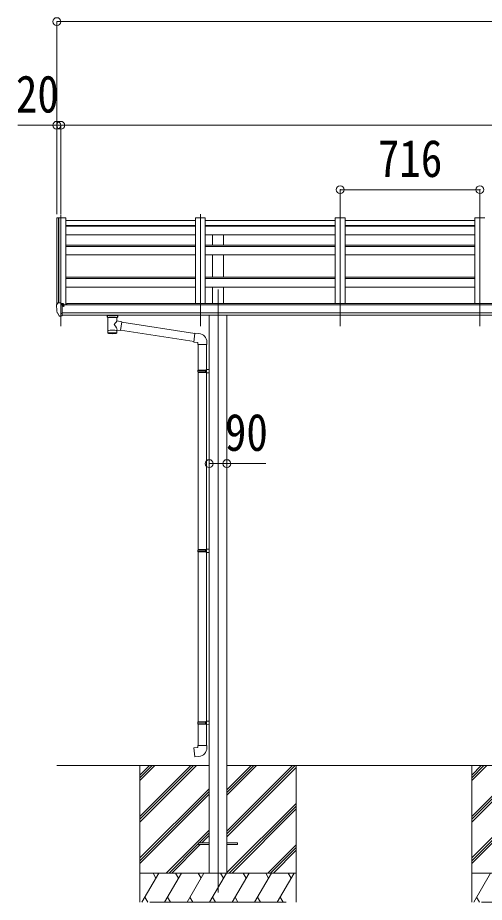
# Model space of a CAD drawing. Units: millimetres at full size, sheet at 1:40; some dimension numbers follow another scale. Extents: x -11181 to 11305, y -7804 to 7716.
# Drawn here: x -1520 to 871, y -3839 to 691 of the extents above; entities that cross this region are included whole.
import ezdxf
from ezdxf.enums import TextEntityAlignment as Align

# ---------------------------------------------------------------- set-up
doc = ezdxf.new("R2010")
doc.units = ezdxf.units.MM
doc.header["$LTSCALE"] = 40
doc.header["$PDMODE"] = 32
doc.header["$PDSIZE"] = 40
for name, color, linetype, lineweight in [('0-0_0', 7, 'Continuous', 9), ('0-1_本体', 4, 'Continuous', 9), ('0-2_部品', 7, 'Continuous', 9), ('0-8_PARTS2', 2, 'Continuous', 9), ('0-A_寸法', 6, 'Continuous', 9)]:
    doc.layers.add(name, color=color, linetype=linetype, lineweight=lineweight)
doc.styles.add('ＭＳ ゴシック', font='')
doc.styles.get('ＭＳ ゴシック').set_extended_font_data('MS Gothic')

msp = doc.modelspace()

# ---------------------------------------------------------------- linework, layer by layer
at = {"layer": '0-0_0'}
for p, q in [((-1319.35, -3139.43), (-538.55, -3139.43)), ((-893.35, -3139.43), (-893.35, -3839.43)), ((-893.35, -3400.16), (-632.62, -3139.43)), ((-893.35, -3414.3), (-618.47, -3139.43)), ((-893.35, -3428.44), (-604.33, -3139.43)), ((-893.35, -3216.31), (-816.46, -3139.43)), ((-893.35, -3202.17), (-830.61, -3139.43)), ((-893.35, -3188.02), (-844.75, -3139.43)), ((-448.15, -3139.43), (1161.45, -3139.43)), ((-448.15, -3475.45), (-112.12, -3139.43)), ((-448.15, -3489.6), (-97.97, -3139.43)), ((-448.15, -3291.61), (-295.96, -3139.43)), ((-448.15, -3277.47), (-310.11, -3139.43)), ((-448.15, -3263.32), (-324.25, -3139.43)), ((-448.15, -3503.74), (-93.35, -3148.94)), ((-93.35, -3139.43), (-93.35, -3839.43)), ((806.65, -3139.43), (806.65, -3839.43)), ((806.65, -3400.16), (1067.38, -3139.43)), ((806.65, -3414.3), (1081.53, -3139.43)), ((806.65, -3428.44), (1095.67, -3139.43)), ((806.65, -3216.31), (883.54, -3139.43)), ((806.65, -3202.17), (869.39, -3139.43)), ((806.65, -3188.02), (855.25, -3139.43)), ((-893.35, -3612.29), (-538.55, -3257.49)), ((806.65, -3612.29), (1161.45, -3257.49)), ((-893.35, -3626.43), (-538.55, -3271.63)), ((-893.35, -3640.57), (-538.55, -3285.77)), ((806.65, -3626.43), (1161.45, -3271.63)), ((806.65, -3640.57), (1161.45, -3285.77)), ((-448.15, -3687.59), (-93.35, -3332.79)), ((-435.84, -3689.43), (-93.35, -3346.93)), ((-421.7, -3689.43), (-93.35, -3361.07)), ((-758.35, -3689.43), (-538.55, -3469.62)), ((-589.7, -3534.92), (-538.55, -3483.76)), ((-575.56, -3534.92), (-538.55, -3497.9)), ((-744.21, -3689.43), (-593.35, -3538.56)), ((-730.07, -3689.43), (-584.56, -3543.92)), ((-237.85, -3689.43), (-93.35, -3544.92)), ((-223.71, -3689.43), (-93.35, -3559.06)), ((-209.57, -3689.43), (-93.35, -3573.2)), ((-93.35, -3689.43), (-893.35, -3689.43)), ((-883.06, -3839.43), (-796.45, -3689.43)), ((-811.45, -3715.41), (-826.45, -3689.43)), ((-767.59, -3839.43), (-680.98, -3689.43)), ((-695.98, -3715.41), (-710.99, -3689.43)), ((-652.12, -3839.43), (-565.51, -3689.43)), ((-580.51, -3715.41), (-595.52, -3689.43)), ((-536.65, -3839.43), (-450.04, -3689.43)), ((-465.04, -3715.41), (-480.05, -3689.43)), ((-421.18, -3839.43), (-334.57, -3689.43)), ((-349.57, -3715.41), (-364.57, -3689.43)), ((-305.71, -3839.43), (-219.1, -3689.43)), ((-249.1, -3689.43), (-234.1, -3715.41)), ((-190.24, -3839.43), (-103.63, -3689.43)), ((-133.63, -3689.43), (-118.63, -3715.41)), ((1606.65, -3689.43), (806.65, -3689.43)), ((816.94, -3839.43), (903.55, -3689.43)), ((-868.06, -3813.45), (-853.06, -3839.43)), ((-843.35, -3839.43), (-143.35, -3839.43)), ((-752.59, -3813.45), (-737.59, -3839.43)), ((-637.12, -3813.45), (-622.12, -3839.43)), ((-521.65, -3813.45), (-506.65, -3839.43)), ((-406.18, -3813.45), (-391.18, -3839.43)), ((-290.71, -3813.45), (-275.71, -3839.43)), ((-175.24, -3813.45), (-160.24, -3839.43)), ((831.94, -3813.45), (846.94, -3839.43)), ((856.65, -3839.43), (1556.65, -3839.43))]:
    msp.add_line(p, q, dxfattribs=at)
at = {"layer": '0-1_本体'}
for p, q in [((-1319.54, -335.52), (-1319.55, -776.58)), ((-1318.6, -334.64), (-1310.76, -334.23)), ((-1310.54, -334.31), (-1310.54, -770.03)), ((-1310.47, -334.42), (-1309.85, -336.04)), ((-1272.55, -334.22), (-1272.55, -779.84)), ((-1272.55, -347.22), (-608.55, -347.22)), ((-608.55, -334.22), (-608.55, -773.31)), ((-558.55, -334.22), (-608.55, -334.22)), ((-558.55, -334.22), (-558.55, -773.31)), ((-558.55, -347.22), (107.45, -347.22)), ((107.45, -334.22), (107.45, -773.31)), ((157.45, -334.22), (107.45, -334.22)), ((157.45, -334.22), (157.45, -773.31)), ((157.45, -347.22), (823.45, -347.22)), ((823.45, -334.22), (823.45, -773.31)), ((873.45, -334.22), (823.45, -334.22)), ((-1272.55, -373.89), (-608.55, -373.89)), ((-1272.55, -376.51), (-608.55, -376.51)), ((-558.55, -373.89), (107.45, -373.89)), ((-558.55, -376.51), (107.45, -376.51)), ((157.45, -373.89), (823.45, -373.89)), ((157.45, -376.51), (823.45, -376.51)), ((-1272.55, -421.25), (-608.55, -421.25)), ((-558.55, -421.25), (107.45, -421.25)), ((-521.05, -474.98), (-521.05, -421.25)), ((-466.05, -474.98), (-466.05, -421.25)), ((157.45, -421.25), (823.45, -421.25)), ((-1272.55, -474.9), (-608.55, -474.9)), ((-1272.55, -480.55), (-608.55, -480.55)), ((-558.55, -474.9), (107.45, -474.9)), ((-558.55, -480.55), (107.45, -480.55)), ((157.45, -474.9), (823.45, -474.9)), ((157.45, -480.55), (823.45, -480.55)), ((-1272.55, -524.54), (-608.55, -524.54)), ((-558.55, -524.54), (107.45, -524.54)), ((-521.05, -638.63), (-521.05, -524.54)), ((-466.05, -638.63), (-466.05, -524.54)), ((157.45, -524.54), (823.45, -524.54)), ((-1272.55, -638.53), (-608.55, -638.53)), ((-1272.55, -645.43), (-608.55, -645.43)), ((-558.55, -638.53), (107.45, -638.53)), ((-558.55, -645.43), (107.45, -645.43)), ((157.45, -638.53), (823.45, -638.53)), ((157.45, -645.43), (823.45, -645.43)), ((-1272.55, -688.98), (-608.55, -688.98)), ((-558.55, -688.98), (107.45, -688.98)), ((-521.05, -773.31), (-521.05, -688.98)), ((-466.05, -773.31), (-466.05, -688.98)), ((157.45, -688.98), (823.45, -688.98)), ((3705.95, -779.84), (-1293.04, -779.84)), ((-1267.55, -779.84), (-1267.55, -773.31)), ((3682.45, -773.31), (-1267.55, -773.31)), ((-1293.04, -821.44), (3705.95, -821.44)), ((3705.95, -833.29), (-1293.04, -833.21)), ((-538.75, -833.38), (-538.75, -3689.45)), ((-448.35, -833.38), (-448.35, -3689.45))]:
    msp.add_line(p, q, dxfattribs=at)
msp.add_lwpolyline([(-1309.85, -770.03), (-1309.85, -334.22), (-1272.55, -334.22)], dxfattribs=at)
msp.add_circle((-1285.57, -784.95), 3, dxfattribs=at)
for centre, radius, start, end in [((-1318.55, -335.64), 1, 93, 173.32986), ((-1310.75, -334.53), 0.301, 21.06327, 92.86679)]:
    msp.add_arc(centre, radius, start, end, dxfattribs=at)
at = {"layer": '0-2_部品', "color": 4}
for p, q in [((-608.35, -375.72), (-1274.35, -375.72)), ((107.65, -375.72), (-558.35, -375.72)), ((823.65, -375.72), (157.65, -375.72)), ((-593.35, -3534.93), (-593.35, -3543.93)), ((-593.35, -3534.93), (-538.35, -3534.93)), ((-593.35, -3543.93), (-538.35, -3543.93)), ((-448.35, -3534.93), (-393.35, -3534.93)), ((-448.35, -3543.93), (-393.35, -3543.93)), ((-393.35, -3534.93), (-393.35, -3543.93))]:
    msp.add_line(p, q, dxfattribs=at)
at = {"layer": '0-2_部品'}
for p, q in [((-1299.34, -838.53), (-1299.34, -770.03)), ((-1321.34, -779.4), (-1321.34, -780.03)), ((-1314.44, -770.6), (-1318.5, -776.41)), ((-1297.84, -770.95), (-1299.34, -770.95)), ((-1292.84, -779.77), (-1299.34, -779.37)), ((-1297.84, -770.95), (-1297.84, -777.12)), ((-1288.17, -772.45), (-1297.84, -771.73)), ((-1297.84, -774.72), (-1283.84, -774.78)), ((-1288.37, -784.95), (-1287.84, -784.95)), ((-1287.84, -784.95), (-1287.54, -784.95)), ((-1287.34, -774.76), (-1287.34, -772.86)), ((-1282.84, -775.88), (-1282.84, -779.84)), ((-1306.97, -836.72), (-1316.71, -821.34)), ((-1300.84, -838.44), (-1304.55, -838.21)), ((-1300.84, -838.44), (-1299.34, -838.53)), ((-1299.34, -836.34), (-1298.84, -836.34)), ((-1298.84, -836.34), (-1298.34, -835.34)), ((-1292.84, -835.34), (-1298.34, -835.34)), ((-1061.35, -840.39), (-1061.35, -833.22)), ((-1057.25, -844.89), (-1057.26, -925.18)), ((-1011.45, -862.46), (-1011.45, -844.88)), ((-1007.35, -840.39), (-1007.35, -833.22)), ((-986.22, -866.37), (-1011.45, -862.46)), ((-986.22, -866.37), (-993.24, -911.63)), ((-612.61, -926.31), (-986.52, -868.31)), ((-1011.43, -925.18), (-1011.45, -908.55)), ((-1011.45, -908.8), (-993.24, -911.63)), ((-616.28, -968.25), (-992.96, -909.81)), ((-591.62, -926.38), (-612.46, -924.55)), ((-596.55, -982.12), (-550.55, -982.12)), ((-594.55, -981.37), (-594.55, -1113.68)), ((-552.55, -981.37), (-552.55, -1111.12)), ((-550.55, -982.12), (-550.55, -971.2)), ((-596.55, -1115.68), (-595.55, -1113.68)), ((-596.55, -1115.68), (-552.55, -1115.68)), ((-596.55, -1115.68), (-596.55, -1123.68)), ((-596.55, -1123.68), (-552.55, -1123.68)), ((-596.55, -1123.68), (-595.55, -1125.68)), ((-595.55, -1113.68), (-552.55, -1113.68)), ((-595.55, -1125.68), (-552.55, -1125.68)), ((-594.55, -1125.68), (-594.55, -2033.43)), ((-557.02, -1115.68), (-557.45, -1113.68)), ((-554.55, -1111.18), (-538.55, -1110.71)), ((-554.55, -1113.18), (-554.55, -1111.18)), ((-554.55, -1113.18), (-552.55, -1113.18)), ((-554.55, -1128.18), (-554.55, -1126.18)), ((-554.55, -1128.18), (-538.55, -1128.65)), ((-552.55, -1128.24), (-552.55, -2030.87)), ((-538.55, -1110.71), (-538.55, -1128.65)), ((-596.55, -2035.43), (-595.55, -2033.43)), ((-596.55, -2035.43), (-552.55, -2035.43)), ((-596.55, -2035.43), (-596.55, -2043.43)), ((-595.55, -2033.43), (-552.55, -2033.43)), ((-557.02, -2035.43), (-557.45, -2033.43)), ((-554.55, -2030.93), (-538.55, -2030.45)), ((-554.55, -2032.93), (-554.55, -2030.93)), ((-554.55, -2032.93), (-552.55, -2032.93)), ((-538.55, -2030.45), (-538.55, -2048.4)), ((-596.55, -2043.43), (-552.55, -2043.43)), ((-596.55, -2043.43), (-595.55, -2045.43)), ((-595.55, -2045.43), (-552.55, -2045.43)), ((-594.55, -2045.43), (-594.55, -2915.03)), ((-554.55, -2047.93), (-554.55, -2045.93)), ((-554.55, -2047.93), (-538.55, -2048.4)), ((-552.55, -2047.98), (-552.55, -2912.47)), ((-596.55, -2917.03), (-595.55, -2915.03)), ((-596.55, -2917.03), (-552.55, -2917.03)), ((-596.55, -2917.03), (-596.55, -2925.03)), ((-596.55, -2925.03), (-552.55, -2925.03)), ((-596.55, -2925.03), (-595.55, -2927.03)), ((-595.55, -2915.03), (-552.55, -2915.03)), ((-595.55, -2927.03), (-552.55, -2927.03)), ((-594.55, -2927.03), (-594.55, -3037.03)), ((-557.02, -2917.03), (-557.45, -2915.03)), ((-554.55, -2912.53), (-538.55, -2912.05)), ((-554.55, -2914.53), (-554.55, -2912.53)), ((-554.55, -2914.53), (-552.55, -2914.53)), ((-554.55, -2929.53), (-554.55, -2927.53)), ((-554.55, -2929.53), (-538.55, -2930)), ((-552.55, -2929.58), (-552.55, -3037.03)), ((-538.55, -2912.05), (-538.55, -2930)), ((-596.55, -3037.03), (-550.55, -3037.03)), ((-596.55, -3047.03), (-596.55, -3037.03)), ((-550.55, -3037.03), (-550.55, -3047.94))]:
    msp.add_line(p, q, dxfattribs=at)
for points in [[(-1299.34, -770.03), (-1311.34, -770.03), (-1313.68, -770.18)], [(-1292.84, -835.34), (-1292.84, -777.12), (-1297.84, -777.12)], [(-1288.17, -772.45), (-1288, -772.47), (-1287.84, -772.5), (-1287.7, -772.54), (-1287.58, -772.59), (-1287.48, -772.65), (-1287.41, -772.72), (-1287.36, -772.79), (-1287.34, -772.86)], [(-1287.54, -783.76), (-1287.54, -784.95), (-1282.84, -784.95)], [(-1282.84, -783.33), (-1282.84, -784.95), (-1282.37, -784.95)], [(-1299.34, -824.64), (-1296.18, -824.24), (-1292.84, -823.81)], [(-1061.31, -840.44), (-1061.33, -840.09), (-1061.08, -839.13), (-1060.56, -838.25), (-1059.76, -837.41), (-1058.65, -836.61), (-1057.25, -835.89)], [(-1061.31, -840.33), (-1061.33, -840.69), (-1061.08, -841.64), (-1060.56, -842.53), (-1059.76, -843.37), (-1058.65, -844.16), (-1057.25, -844.89)], [(-1011.45, -835.9), (-1011.21, -835.99), (-1009.86, -836.73), (-1008.74, -837.57), (-1007.99, -838.44), (-1007.53, -839.34), (-1007.36, -840.23)], [(-1011.45, -844.88), (-1011.21, -844.78), (-1009.86, -844.05), (-1008.74, -843.2), (-1007.99, -842.33), (-1007.53, -841.44), (-1007.36, -840.55)], [(-612.46, -924.55), (-616.47, -970.38), (-596.55, -972.12), (-596.55, -982.12)], [(-557.02, -1115.68), (-557.02, -1123.68), (-557.45, -1125.68)], [(-554.55, -1126.18), (-552.55, -1126.18), (-552.55, -1113.18)], [(-557.02, -2035.43), (-557.02, -2043.43), (-557.45, -2045.43)], [(-554.55, -2045.93), (-552.55, -2045.93), (-552.55, -2032.93)], [(-557.02, -2917.03), (-557.02, -2925.03), (-557.45, -2927.03)], [(-554.55, -2927.53), (-552.55, -2927.53), (-552.55, -2914.53)], [(-591.62, -3092.77), (-612.46, -3094.59), (-616.47, -3048.77), (-596.55, -3047.03)]]:
    msp.add_lwpolyline(points, dxfattribs=at)
for centre, radius, start, end in [((-1318.34, -779.4), 3, 93, 180), ((-1128.85, -780.03), 192.49, 180.0008, 192.1233), ((-1313.62, -771.17), 1, 93.5, 145), ((-1285.34, -784.95), 2.5, 151.64236, 180), ((-1285.34, -784.95), 2.5, 0, 151.64236), ((-1314.12, -819.84), 3, 191.83348, 210), ((-1304.37, -835.22), 3, 210, 266.5), ((-1044.28, -885.6), 51.38, 92.46126, 104.61963), ((-1034.33, -989.74), 155.94, 85.53149, 94.46851), ((-1024.39, -885.6), 51.38, 75.38037, 87.53874), ((-595.55, -971.2), 45, 0, 85), ((-595.55, -3047.94), 45, 275, 0)]:
    msp.add_arc(centre, radius, start, end, dxfattribs=at)
for centre, major_axis, ratio, start_param, end_param in [((-1283.84, -775.88), (-0.02, 1.1), 0.906239, 4.6917496, 6.2625459), ((-1034.35, -846.08), (-22.91, -0.42), 0.072511, 4.711586, 6.2823824), ((-1034.32, -844.45), (-22.91, -0.42), 0.072511, 4.711586, 6.2823824), ((-1034.37, -844.46), (22.92, -0.42), 0.07247, 0.0008089, 1.5716053), ((-1034.37, -846.08), (22.92, -0.42), 0.07247, 0.0008089, 1.5716053), ((-1023.35, -840.39), (16, 0), 0.361356, 0, 0.0194874), ((-1023.35, -840.39), (16, 0), 0.361356, 6.2636979, 6.2831853), ((-1034.35, -882.01), (-22.81, 26.62), 0.234429, 3.1563334, 4.5976381), ((-1031.79, -884.66), (20.32, 22.25), 0.045535, 4.9756507, 6.2441899), ((-1034.35, -925.18), (22.92, 0), 0.101955, 6.2829723, 9.4248207), ((-1034.35, -925.18), (22.92, 0), 0.101955, 3.1415499, 6.2833984), ((-1034.35, -912.74), (22.91, 0), 0.122865, 6.2831853, 9.424778)]:
    msp.add_ellipse(centre, major_axis=major_axis, ratio=ratio, start_param=start_param, end_param=end_param, dxfattribs=at)
at = {"layer": '0-8_PARTS2'}
for p, q in [((-583.35, -889.36), (-583.35, -314.84)), ((132.65, -889.36), (132.65, -314.84)), ((848.65, -889.36), (848.65, -314.84)), ((-1299.35, -318.82), (-1299.35, -889.36)), ((-493.35, -700.56), (-493.35, -3789.46))]:
    msp.add_line(p, q, dxfattribs=at)
at = {"layer": '0-A_寸法'}
for p, q in [((-1319.34, 670.6), (-1319.34, 139.82)), ((-1319.34, 670.6), (8744.65, 670.6)), ((-1319.34, 139.82), (-1519.34, 139.82)), ((-1299.35, 139.82), (-1319.34, 139.82)), ((-1319.34, 139.82), (-1319.34, -314.84)), ((-1299.35, 139.82), (-1299.35, -314.84)), ((-1299.35, 139.82), (3712.65, 139.82)), ((-1299.35, 139.82), (-1299.35, -314.84)), ((132.65, -190.32), (132.65, -314.84)), ((132.65, -190.32), (848.65, -190.32)), ((848.65, -190.32), (848.65, -314.84)), ((-538.55, -1592.8), (-448.15, -1592.8)), ((-448.15, -1592.8), (-248.15, -1592.8))]:
    msp.add_line(p, q, dxfattribs=at)
for p in [(-1319.34, 670.6), (-1319.34, 139.82), (-1299.35, 139.82), (132.65, -190.32), (848.65, -190.32), (-538.55, -1592.8), (-448.15, -1592.8)]:
    msp.add_point(p, dxfattribs=at)

# ---------------------------------------------------------------- texts
at = {"layer": '0-A_寸法', "color": 7, "style": 'ＭＳ ゴシック', "width": 0.85}
for s, p in [('20', (-1529.34, 147.82)), ('716', (325.65, -182.32)), ('90', (-458.15, -1584.8))]:
    msp.add_text(s, height=190.6, dxfattribs=at).set_placement(p, align=Align.BOTTOM_LEFT)

doc.saveas('drawing.dxf')
